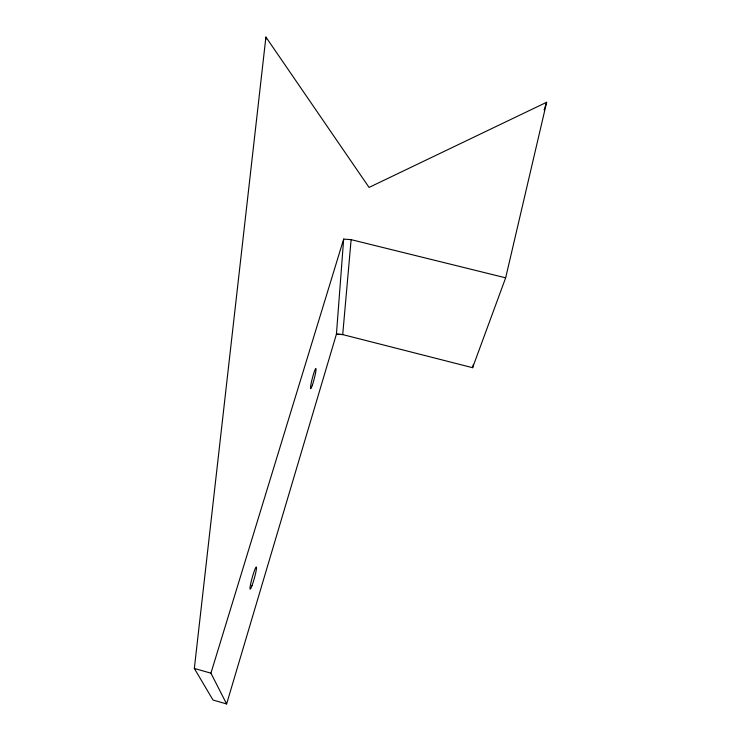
<?xml version="1.0" encoding="UTF-8"?>
<svg xmlns="http://www.w3.org/2000/svg" width="741" height="741" viewBox="0 0 741 741"><rect width="100%" height="100%" fill="white"/><g stroke="black" fill="none" stroke-linecap="round" stroke-linejoin="round"><path stroke-width="1.11" d="M343.667 239.093L336.433 334.108L226.616 703.95L213.01 700.041L194.337 668.447L265.908 37.05L369.064 187.417L546.663 102.258L505.658 277.829L472.601 367.693L342.713 334.589L336.433 334.108L342.713 334.589L351.123 239.649L343.667 239.093L210.926 673.18L226.616 703.95M472.601 367.693L473.406 364.331M544.089 109.918L546.663 102.258M351.123 239.649L505.658 277.829M194.337 668.447L210.926 673.18M265.908 37.05L266 39.338M312.387 385.042A10.439 0.973 -75.5 0 0 315.99 368.638A10.439 0.973 -75.5 0 0 311.415 382.143A10.439 0.973 -75.5 0 0 312.387 385.042M251.977 585.677A11.476 1.111 -74.4 0 0 256.497 567.291A11.476 1.111 -74.4 0 0 251.292 581.12A11.476 1.111 -74.4 0 0 251.977 585.677"/></g></svg>
